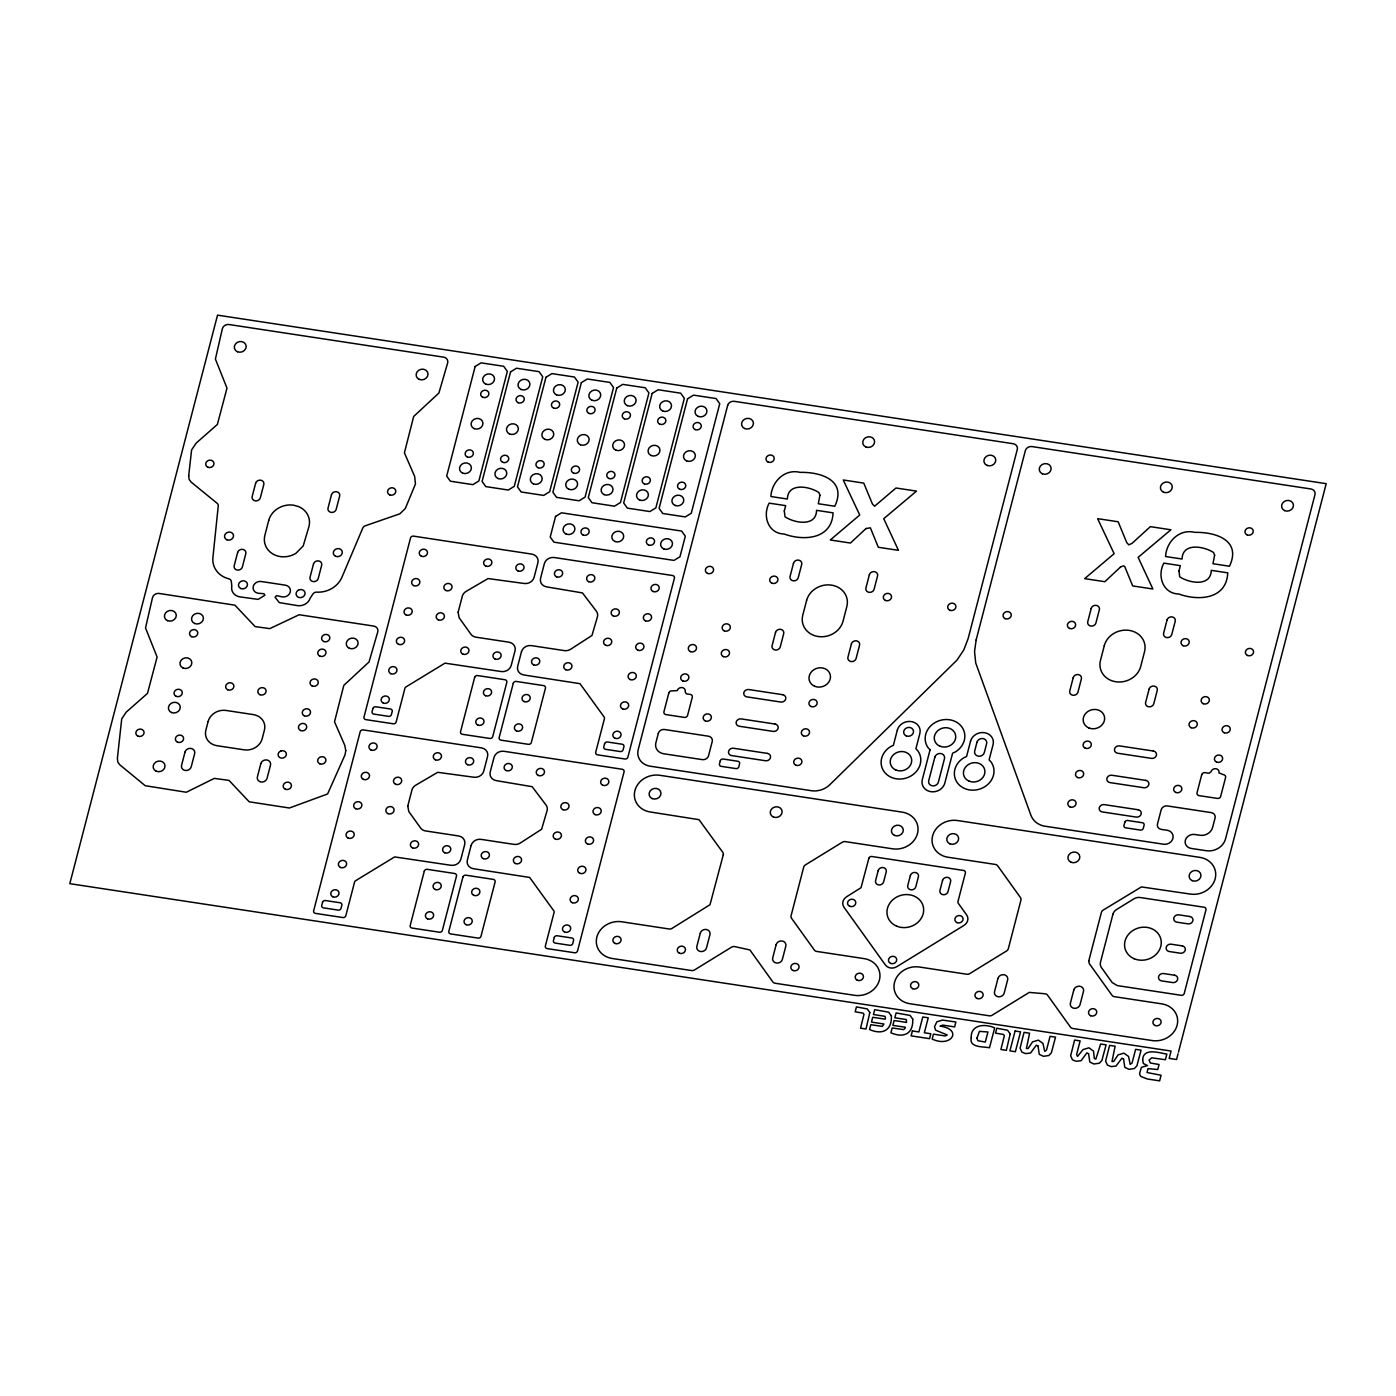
<?xml version="1.0" encoding="UTF-8"?>
<svg xmlns="http://www.w3.org/2000/svg" width="1396" height="1396" viewBox="0 0 1396 1396"><rect width="100%" height="100%" fill="white"/><g stroke="black" fill="none" stroke-linecap="round" stroke-linejoin="round"><path stroke-width="1.5" d="M1178.05 1053.788L1176.566 1059.512L1169.167 1058.395L1171.07 1051.048L69.8 883.668L217.532 315.147L1326.2 483.679L1178.468 1052.183M188.704 475.617L189.106 479.351L191.095 482.056L217.095 503.275A3.926 3.455 -16.3 0 1 218.247 506.033L212.907 557.597A23.994 21.167 -16.3 0 0 228.752 578.782A3.926 3.455 -16.3 0 1 231.335 581.609L231.806 586.233A10.767 9.493 -16.3 0 0 239.815 596.86L258.138 599.39L264.856 595.272L264.053 593.719L258.173 593.248A6.666 5.881 -16.3 0 1 253.252 586.407A6.666 5.881 -16.3 0 1 261.226 581.504L285.36 585.168A6.666 5.881 -16.3 0 1 290.263 592.026A6.666 5.881 -16.3 0 1 282.306 596.912L276.635 595.621L275.082 597.226L279.27 602.601L297.453 605.62A10.767 9.493 -16.3 0 0 310.174 598.151L312.913 593.998A3.926 3.455 -16.3 0 1 316.735 592.148A23.994 21.167 -16.3 0 0 341.95 577.211L362.803 528.002A3.926 3.455 -16.3 0 1 365.246 525.803L399.884 513.798L405.311 508.528L415.467 483.958L414.664 476.42L404.404 452.862L413.67 416.479L438.902 393.026L447.662 362.89A5.601 4.938 -16.3 0 0 443.544 357.132L229.084 324.535A5.601 4.938 -16.3 0 0 222.383 328.653L215.403 359.069L226.99 388.105L217.375 424.454L196.103 443.195L191.601 449.931L188.704 475.617M1038.031 1046.04L1039.27 1054.364L1043.458 1056.318L1048.832 1055.516L1051.345 1052.863L1055.533 1037.158L1050.071 1036.321L1046.546 1049.932L1044.697 1051.415L1042.987 1043.423L1038.415 1040.142L1032.534 1041.87L1028.154 1048.466L1026.426 1048.518L1029.585 1033.215L1024.053 1032.377L1020.092 1048.117L1021.907 1052.13L1025.641 1053.614L1030.51 1053.038L1036.356 1045.185L1038.031 1046.04M1088.583 1053.736L1089.805 1062.042L1094.01 1064.014L1099.385 1063.194L1101.88 1060.541L1106.086 1044.836L1100.624 1044.016L1095.86 1059.075L1094.307 1058.517L1093.539 1051.118L1088.967 1047.82L1083.087 1049.548L1077.538 1056.406L1076.595 1054.504L1080.138 1040.893L1074.606 1040.055L1070.645 1055.795L1072.46 1059.826L1076.176 1061.292L1081.062 1060.716L1086.891 1052.863L1088.583 1053.736M1123.571 1059.058L1124.81 1067.364L1128.998 1069.336L1134.372 1068.516L1136.885 1065.863L1141.073 1050.158L1135.629 1049.338L1132.086 1062.932L1130.237 1064.415L1128.526 1056.44L1123.972 1053.142L1118.074 1054.87L1113.694 1061.466L1111.984 1061.518L1115.125 1046.215L1109.611 1045.377L1105.632 1061.117L1107.447 1065.131L1111.181 1066.614L1116.05 1066.038L1121.895 1058.185L1123.571 1059.058M891.346 1015.817C892.131 1030.231 882.656 1035.291 869.551 1029.533L870.807 1024.716L882.307 1026.374L883.93 1024.001L871.488 1022.099L872.727 1017.283L885.186 1019.167L885.483 1018.05L884.942 1016.323L873.46 1014.508L874.716 1009.674L888.676 1012.187L891.346 1015.817M912.722 1019.08C913.525 1033.494 904.032 1038.537 890.927 1032.796L892.184 1027.962L903.701 1029.62L905.079 1028.189L905.323 1027.247L892.864 1025.362L894.121 1020.528L906.58 1022.413L906.318 1019.586L894.836 1017.754L896.092 1012.92L910.052 1015.433L912.722 1019.08M407.789 805.998L408.801 811.547L420.545 827.933A8.341 7.364 -16.3 0 0 425.675 830.952L458.551 835.942A8.341 7.364 -16.3 0 1 464.694 844.51L460.872 859.186A8.341 7.364 -16.3 0 1 450.925 865.293L394.632 856.917L355.666 880.667A2.495 2.216 -16.3 0 0 354.549 882.115L345.824 915.706A2.495 2.216 -16.3 0 1 342.84 917.538L315.479 913.385A2.495 2.216 -16.3 0 1 313.646 910.803L360.185 731.731A2.495 2.216 -16.3 0 1 363.169 729.899L481.428 747.872A8.341 7.364 -16.3 0 1 487.57 756.44L483.766 771.115A8.341 7.364 -16.3 0 1 473.802 777.223L437.716 772.32L415.642 785.233A8.341 7.364 -16.3 0 0 411.925 790.049L407.789 805.998M458.132 612.233L459.144 617.782L470.888 634.168A8.341 7.364 -16.3 0 0 476.019 637.187L508.894 642.177A8.341 7.364 -16.3 0 1 515.037 650.745L511.215 665.421A8.341 7.364 -16.3 0 1 501.269 671.546L444.975 663.152L406.009 686.902A2.495 2.216 -16.3 0 0 404.91 688.35L396.167 721.941A2.495 2.216 -16.3 0 1 393.183 723.774L365.839 719.621A2.495 2.216 -16.3 0 1 363.99 717.055L410.529 537.966A2.495 2.216 -16.3 0 1 413.513 536.134L531.789 554.107A8.341 7.364 -16.3 0 1 537.914 562.675L534.11 577.351A8.341 7.364 -16.3 0 1 524.163 583.476L488.059 578.555L465.985 591.468A8.341 7.364 -16.3 0 0 462.285 596.301L458.132 612.233M1088.775 960.919L1089.246 963.537L1111.984 995.243A3.926 3.455 -16.3 0 0 1114.409 996.674L1161.751 1003.864A20.853 18.392 -16.3 0 1 1177.107 1025.275A20.853 18.392 -16.3 0 1 1152.224 1040.561L1072.843 1028.503A3.926 3.455 -16.3 0 1 1070.435 1027.072L1047.576 995.191A3.926 3.455 -16.3 0 0 1045.168 993.778L1029.271 992.399L992.19 1015.189A3.926 3.455 -16.3 0 1 989.258 1015.799L909.895 1003.724A20.853 18.392 -16.3 0 1 894.539 982.313A20.853 18.392 -16.3 0 1 919.423 967.027L966.782 974.233A3.926 3.455 -16.3 0 0 969.714 973.623L1006.586 950.955A3.926 3.455 -16.3 0 0 1008.331 948.687L1020.93 900.176A3.926 3.455 -16.3 0 0 1020.459 897.576L997.721 865.852A3.926 3.455 -16.3 0 0 995.313 864.438L947.954 857.231A20.853 18.392 -16.3 0 1 932.615 835.82A20.853 18.392 -16.3 0 1 957.499 820.534L1199.827 857.371A20.853 18.392 -16.3 0 1 1215.166 878.782A20.853 18.392 -16.3 0 1 1190.282 894.068L1141.422 886.914L1103.119 910.14A3.926 3.455 -16.3 0 0 1101.392 912.408L1088.775 960.919M940.241 1026.147C963.205 1029.445 951.112 1048.099 932.179 1039.06L933.453 1034.157L945.127 1035.937L947.238 1034.96L935.634 1030.196L934.5 1026.723L936.873 1021.82L942.44 1020.075L955.894 1022.012L954.62 1026.915L942.719 1025.1L940.241 1026.147M1142.643 1059.669L1143.324 1063.473L1147.46 1065.584L1141.439 1067.312L1139.642 1073.245A5.287 4.677 -16.3 0 0 1140.986 1076.508L1147.25 1078.968L1159.622 1080.853L1161.071 1075.252L1147.006 1072.512L1148.018 1068.638L1157.773 1069.528L1159.064 1064.502L1150.339 1063.019L1149.082 1060.122L1151.717 1057.802L1165.398 1059.721L1166.864 1054.085C1159.744 1053.125 1143.429 1047.209 1142.643 1059.669M345.772 750.629L344.986 754.922L327.606 793.958L289.408 808.005L249.203 801.81L229.014 780.399L214.321 778.392L186.314 792.247L145.219 785.704L119.777 764.781L117.822 762.129L117.386 758.325L121.714 718.888L126.216 712.152L147.487 693.376L157.102 657.027L145.533 627.973L152.513 597.575A5.601 4.938 -16.3 0 1 159.196 593.457L234.929 605.183L255.119 626.595L269.794 628.619L299.163 614.746L373.657 626.054A5.601 4.938 -16.3 0 1 377.775 631.812L369.033 661.948L343.8 685.401L334.517 721.802L344.795 745.359L345.772 750.629M784.308 510.919L785.023 516.799C794.394 523.099 816.206 527.13 816.573 510.343L833.08 512.856C831.894 539.362 803.904 541.212 784.098 534.005C768.149 533.656 762.268 515.787 769.161 503.136L785.669 505.649L784.308 510.919M819.941 495.214L818.283 503.729L834.791 506.242C847.023 480.433 821.337 471.9 800.117 472.372C784.744 468.515 771.656 481.69 770.889 496.522L787.379 499.035C787.763 482.248 809.558 486.279 818.929 492.579L819.941 495.214M1178.992 570.912L1179.707 576.792C1189.078 583.092 1210.89 587.123 1211.257 570.336L1227.765 572.849C1226.578 599.355 1198.588 601.205 1178.782 593.998C1162.833 593.649 1156.952 575.78 1163.845 563.129L1180.353 565.642L1178.992 570.912M1214.625 555.207L1212.967 563.722L1229.475 566.235C1241.707 540.427 1216.021 531.893 1194.802 532.365C1179.428 528.508 1166.341 541.683 1165.573 556.515L1182.063 559.028C1182.447 542.241 1204.242 546.272 1213.613 552.572L1214.625 555.207M976.956 1038.135L977.898 1040.735L985.314 1042.044L987.932 1031.976L979.451 1031.382L976.956 1038.135M869.83 1012.589L865.991 1028.992L860.529 1028.171L863.984 1014.368L863.094 1013.13L855.172 1011.803L856.446 1006.9L867.213 1008.924L869.83 1012.589M1010.198 1033.93L1006.359 1050.333L1000.897 1049.513L1004.352 1035.71L1003.462 1034.471L995.54 1033.145L996.814 1028.224L1007.58 1030.265L1010.198 1033.93M976.136 639.979L974.548 651.531L975.717 662.96L1030.911 815.229A20.033 17.677 -16.3 0 0 1046.686 826.467L1164.421 844.353A7.992 7.05 -16.3 0 0 1173.094 837.46A7.992 7.05 -16.3 0 0 1165.992 830.096L1161.332 829.399A5.235 4.624 -16.3 0 1 1157.476 824.024L1161.175 809.785A5.235 4.624 -16.3 0 1 1167.422 805.946L1211.222 812.612A5.235 4.624 -16.3 0 1 1215.078 817.986L1212.601 827.496A10.592 9.353 -16.3 0 1 1199.967 835.262L1194.767 834.476A7.922 6.997 -16.3 0 0 1185.309 840.287A7.922 6.997 -16.3 0 0 1191.137 848.419L1206.284 850.722A16.141 14.239 -16.3 0 0 1225.531 838.874L1314.962 494.725A5.601 4.938 -16.3 0 0 1310.844 488.966L1031.976 446.58A5.601 4.938 -16.3 0 0 1025.327 450.699L976.136 639.979M971.25 1037.996C968.894 1047.977 984.11 1046.529 989.502 1047.768L994.667 1027.91C985.262 1023.495 970.377 1024.35 971.25 1037.996M184.987 752.112L181.567 765.322A5.008 4.415 -16.3 0 0 185.249 770.452A5.008 4.415 -16.3 0 0 191.217 766.788L194.655 753.578A5.008 4.415 -16.3 0 0 190.955 748.431A5.008 4.415 -16.3 0 0 184.987 752.112M237.634 552.484L234.196 565.694A4.24 3.734 -16.3 0 0 237.32 570.057A4.24 3.734 -16.3 0 0 242.381 566.951L245.801 553.723A4.24 3.734 -16.3 0 0 242.695 549.378A4.24 3.734 -16.3 0 0 237.634 552.484M255.608 483.295L252.187 496.505A4.24 3.734 -16.3 0 0 255.294 500.85A4.24 3.734 -16.3 0 0 260.354 497.744L263.792 484.534A4.24 3.734 -16.3 0 0 260.668 480.189A4.24 3.734 -16.3 0 0 255.608 483.295M208.109 721.54L205.858 730.195A15.094 13.314 -16.3 0 0 216.973 745.691L244.16 749.827A15.094 13.314 -16.3 0 0 262.169 738.746L264.42 730.091A15.094 13.314 -16.3 0 0 253.322 714.595L226.117 710.459A15.094 13.314 -16.3 0 0 208.109 721.54M268.713 520.481L264.908 535.157A20.853 18.392 -16.3 0 0 272.918 554.003A20.853 18.392 -16.3 0 0 295.865 553.357L303.211 545.923L308.935 526.606A20.853 18.392 -16.3 0 0 298.639 506.608L293.596 505.195A20.853 18.392 -16.3 0 0 268.713 520.481M260.843 763.629L257.405 776.839A5.008 4.415 -16.3 0 0 261.087 781.987A5.008 4.415 -16.3 0 0 267.072 778.322L270.492 765.113A5.008 4.415 -16.3 0 0 266.811 759.965A5.008 4.415 -16.3 0 0 260.843 763.629M313.489 564.019L310.052 577.229A4.24 3.734 -16.3 0 0 313.175 581.574A4.24 3.734 -16.3 0 0 318.236 578.468L321.656 565.258A4.24 3.734 -16.3 0 0 318.55 560.913A4.24 3.734 -16.3 0 0 313.489 564.019M331.463 494.83L328.043 508.039A4.24 3.734 -16.3 0 0 331.149 512.384A4.24 3.734 -16.3 0 0 336.209 509.278L339.647 496.069A4.24 3.734 -16.3 0 0 336.523 491.724A4.24 3.734 -16.3 0 0 331.463 494.83M322.546 902.287L321.743 905.411A2.408 2.111 -16.3 0 0 323.506 907.871L338.181 910.105A2.408 2.111 -16.3 0 0 341.043 908.342L341.863 905.219A2.408 2.111 -16.3 0 0 340.083 902.758L325.408 900.525A2.408 2.111 -16.3 0 0 322.546 902.287M372.906 708.522L372.086 711.646A2.408 2.111 -16.3 0 0 373.849 714.106L388.524 716.34A2.408 2.111 -16.3 0 0 391.404 714.578L392.206 711.471A2.408 2.111 -16.3 0 0 390.444 708.994L375.768 706.777A2.408 2.111 -16.3 0 0 372.906 708.522M475.146 366.52L446.685 476.088L450.367 481.219L472.895 484.639L478.863 480.974L507.341 371.406L503.659 366.276L481.131 362.855L475.146 366.52M510.552 371.894L482.091 481.463L485.773 486.593L508.301 490.031L514.269 486.349L542.73 376.798L539.048 371.65L516.52 368.23L510.552 371.894M545.958 377.286L517.48 486.838L521.162 491.985L543.69 495.406L549.658 491.741L578.136 382.172L574.454 377.042L551.926 373.605L545.958 377.286M424.297 871.174L410.197 925.478A2.495 2.216 -16.3 0 0 412.029 928.061L439.391 932.214A2.495 2.216 -16.3 0 0 442.375 930.382L456.492 876.06A2.495 2.216 -16.3 0 0 454.642 873.495L427.281 869.342A2.495 2.216 -16.3 0 0 424.297 871.174M474.657 677.409L460.54 731.731A2.495 2.216 -16.3 0 0 462.373 734.296L489.734 738.449A2.495 2.216 -16.3 0 0 492.718 736.617L506.835 682.312A2.495 2.216 -16.3 0 0 504.986 679.73L477.641 675.577A2.495 2.216 -16.3 0 0 474.657 677.409M581.347 382.661L552.886 492.23L556.568 497.36L579.096 500.78L585.064 497.116L613.542 387.547L609.86 382.417L587.332 378.997L581.347 382.661M555.556 516.468L550.216 537.024L553.898 542.154L673.989 560.407L679.974 556.742L685.314 536.186L681.614 531.056L561.524 512.803L555.556 516.468M462.914 877.037L448.814 931.359A2.495 2.216 -16.3 0 0 450.646 933.924L478.008 938.077A2.495 2.216 -16.3 0 0 480.992 936.245L495.109 881.94A2.495 2.216 -16.3 0 0 493.259 879.358L465.915 875.205A2.495 2.216 -16.3 0 0 462.914 877.037M471.115 845.487L467.311 860.163A8.341 7.364 -16.3 0 0 473.453 868.731L529.642 877.438L553.776 910.785A2.495 2.216 -16.3 0 1 554.09 912.443L545.347 946.034A2.495 2.216 -16.3 0 0 547.197 948.599L574.559 952.753A2.495 2.216 -16.3 0 0 577.543 950.92L624.064 771.848A2.495 2.216 -16.3 0 0 622.232 769.266L503.956 751.292A8.341 7.364 -16.3 0 0 494.01 757.417L490.188 772.093A8.341 7.364 -16.3 0 0 496.33 780.643L532.138 786.681L546.08 805.056A8.341 7.364 -16.3 0 1 547.092 810.605L541.613 829.259L520.202 843.079A8.341 7.364 -16.3 0 1 513.955 844.371L481.079 839.362A8.341 7.364 -16.3 0 0 471.115 845.487M513.274 683.29L499.157 737.594A2.495 2.216 -16.3 0 0 501.007 740.159L528.351 744.312A2.495 2.216 -16.3 0 0 531.335 742.48L545.452 688.176A2.495 2.216 -16.3 0 0 543.62 685.611L516.258 681.44A2.495 2.216 -16.3 0 0 513.274 683.29M521.476 651.723L517.654 666.398A8.341 7.364 -16.3 0 0 523.797 674.966L580.003 683.674L604.136 717.02A2.495 2.216 -16.3 0 1 604.433 718.678L595.708 752.27A2.495 2.216 -16.3 0 0 597.54 754.835L624.902 758.988A2.495 2.216 -16.3 0 0 627.886 757.155L674.425 578.084A2.495 2.216 -16.3 0 0 672.575 575.518L554.317 557.528A8.341 7.364 -16.3 0 0 544.353 563.652L540.549 578.328A8.341 7.364 -16.3 0 0 546.691 586.896L582.481 592.916L596.441 611.291A8.341 7.364 -16.3 0 1 597.436 616.84L591.956 635.494L570.545 649.315A8.341 7.364 -16.3 0 1 564.298 650.606L531.422 645.615A8.341 7.364 -16.3 0 0 521.476 651.723M616.753 388.036L588.292 497.604L591.974 502.735L614.502 506.172L620.47 502.49L648.931 392.939L645.249 387.791L622.721 384.371L616.753 388.036M652.159 393.428L623.68 502.979L627.362 508.127L649.89 511.547L655.858 507.882L684.337 398.314L680.655 393.183L658.127 389.746L652.159 393.428M687.547 398.802L659.087 508.371L662.768 513.501L685.296 516.921L691.264 513.257L719.743 403.688L716.061 398.558L693.533 395.138L687.547 398.802M554.264 937.519L553.444 940.625A2.408 2.111 -16.3 0 0 555.224 943.085L569.9 945.319A2.408 2.111 -16.3 0 0 572.761 943.556L573.564 940.45A2.408 2.111 -16.3 0 0 571.802 937.972L557.126 935.756A2.408 2.111 -16.3 0 0 554.264 937.519M604.608 743.754L603.805 746.86A2.408 2.111 -16.3 0 0 605.567 749.32L620.243 751.554A2.408 2.111 -16.3 0 0 623.105 749.792L623.925 746.686A2.408 2.111 -16.3 0 0 622.145 744.225L607.469 741.991A2.408 2.111 -16.3 0 0 604.608 743.754M727.648 405.451L638.216 749.6A16.141 14.239 -16.3 0 0 650.082 766.177L809.663 790.433A20.033 17.677 -16.3 0 0 829.87 784.674L956.993 660.116L963.798 649.908L968.091 638.757L1017.283 449.477A5.601 4.938 -16.3 0 0 1013.199 443.719L734.331 401.333A5.601 4.938 -16.3 0 0 727.648 405.451M658.319 733.354L655.858 742.864A10.592 9.353 -16.3 0 0 663.641 753.753L702.275 759.616A5.235 4.624 -16.3 0 0 708.54 755.777L712.222 741.555A5.235 4.624 -16.3 0 0 708.383 736.181L664.583 729.515A5.235 4.624 -16.3 0 0 658.319 733.354M668.841 692.922L663.938 711.751A2.775 2.443 -16.3 0 0 665.979 714.595L684.284 717.387A2.775 2.443 -16.3 0 0 687.6 715.345L692.294 697.25A2.775 2.443 -16.3 0 0 690.252 694.405L686.291 693.812L685.192 691.788A4.101 3.612 -16.3 0 0 682.173 687.582A4.101 3.612 -16.3 0 0 677.287 690.584L672.139 690.898A2.775 2.443 -16.3 0 0 668.841 692.922M720.301 760.785L719.481 763.891A2.408 2.111 -16.3 0 0 721.261 766.369L735.936 768.585A2.408 2.111 -16.3 0 0 738.798 766.84L739.601 763.717A2.408 2.111 -16.3 0 0 737.838 761.256L723.163 759.023A2.408 2.111 -16.3 0 0 720.301 760.785M775.53 632.44L772.093 645.65A4.24 3.734 -16.3 0 0 775.216 649.995A4.24 3.734 -16.3 0 0 780.259 646.889L783.697 633.679A4.24 3.734 -16.3 0 0 780.591 629.334A4.24 3.734 -16.3 0 0 775.53 632.44M793.504 563.234L790.066 576.443A4.24 3.734 -16.3 0 0 793.19 580.806A4.24 3.734 -16.3 0 0 798.25 577.682L801.688 564.473A4.24 3.734 -16.3 0 0 798.564 560.128A4.24 3.734 -16.3 0 0 793.504 563.234M700.286 933.156L696.866 946.366A5.008 4.415 -16.3 0 0 700.548 951.514A5.008 4.415 -16.3 0 0 706.516 947.832L709.953 934.622A5.008 4.415 -16.3 0 0 706.271 929.492A5.008 4.415 -16.3 0 0 700.286 933.156M723.25 854.928L710.006 904.713L672.034 928.375A3.926 3.455 -16.3 0 1 669.085 928.986L621.744 921.779A20.853 18.392 -16.3 0 0 596.86 937.065A20.853 18.392 -16.3 0 0 612.198 958.476L691.578 970.552A3.926 3.455 -16.3 0 0 694.51 969.941L731.574 947.151A3.926 3.455 -16.3 0 1 734.523 946.558L749.896 949.943L772.756 981.824A3.926 3.455 -16.3 0 0 775.164 983.255L854.527 995.313A20.853 18.392 -16.3 0 0 879.41 980.027A20.853 18.392 -16.3 0 0 864.072 958.616L816.712 951.426A3.926 3.455 -16.3 0 1 814.304 949.995L791.567 918.289A3.926 3.455 -16.3 0 1 791.096 915.671L803.695 867.16A3.926 3.455 -16.3 0 1 805.44 864.892L842.312 842.224A3.926 3.455 -16.3 0 1 845.243 841.614L892.602 848.82A20.853 18.392 -16.3 0 0 917.486 833.534A20.853 18.392 -16.3 0 0 902.13 812.123L659.802 775.286A20.853 18.392 -16.3 0 0 634.918 790.572A20.853 18.392 -16.3 0 0 650.274 811.983L698.995 819.661L722.779 852.328A3.926 3.455 -16.3 0 1 723.25 854.928M806.609 600.437L802.787 615.113A20.853 18.392 -16.3 0 0 818.143 636.506A20.853 18.392 -16.3 0 0 843.027 621.22L846.831 606.545A20.853 18.392 -16.3 0 0 831.493 585.133A20.853 18.392 -16.3 0 0 806.609 600.437M851.385 643.957L847.948 657.167A4.24 3.734 -16.3 0 0 851.071 661.53A4.24 3.734 -16.3 0 0 856.114 658.423L859.552 645.214A4.24 3.734 -16.3 0 0 856.429 640.851A4.24 3.734 -16.3 0 0 851.385 643.957M869.359 574.768L865.921 587.978A4.24 3.734 -16.3 0 0 869.045 592.323A4.24 3.734 -16.3 0 0 874.105 589.217L877.543 576.007A4.24 3.734 -16.3 0 0 874.42 571.662A4.24 3.734 -16.3 0 0 869.359 574.768M776.141 944.691L772.721 957.9A5.008 4.415 -16.3 0 0 776.403 963.031A5.008 4.415 -16.3 0 0 782.371 959.366L785.808 946.156A5.008 4.415 -16.3 0 0 782.109 941.009A5.008 4.415 -16.3 0 0 776.141 944.691M897.331 730.125L893.37 745.359L890.543 746.668A20.015 17.659 -16.3 0 0 884.069 771.587A20.015 17.659 -16.3 0 0 911.379 775.722A20.015 17.659 -16.3 0 0 917.853 750.821L915.898 748.78L919.842 733.563A11.674 10.296 -16.3 0 0 911.256 721.575A11.674 10.296 -16.3 0 0 897.331 730.125M868.836 858.348L861.018 887.716L846.622 896.755A8.341 7.364 -16.3 0 0 843.917 907.138L885.396 964.985A8.341 7.364 -16.3 0 0 896.773 966.713L964.008 925.391A8.341 7.364 -16.3 0 0 966.695 915.008L958.267 903.247A2.495 2.216 -16.3 0 1 957.953 901.572L965.386 873.024A2.495 2.216 -16.3 0 0 963.537 870.441L871.819 856.498A2.495 2.216 -16.3 0 0 868.836 858.348M878.189 870.633L875.589 880.632A4.171 3.682 -16.3 0 0 878.66 884.907A4.171 3.682 -16.3 0 0 883.633 881.853L886.233 871.872A4.171 3.682 -16.3 0 0 883.162 867.579A4.171 3.682 -16.3 0 0 878.189 870.633M930.068 749.792L922.285 779.701A11.674 10.296 -16.3 0 0 930.888 791.689A11.674 10.296 -16.3 0 0 944.813 783.121L952.596 753.212L955.422 751.903A20.015 17.659 -16.3 0 0 961.896 727.002A20.015 17.659 -16.3 0 0 934.587 722.849A20.015 17.659 -16.3 0 0 928.113 747.75L930.068 749.792M934.831 757.19L928.724 780.678A5.008 4.415 -16.3 0 0 932.406 785.826A5.008 4.415 -16.3 0 0 938.374 782.144L944.481 758.656A5.008 4.415 -16.3 0 0 940.799 753.526A5.008 4.415 -16.3 0 0 934.831 757.19M910.367 875.536L907.766 885.518A4.171 3.682 -16.3 0 0 910.838 889.793A4.171 3.682 -16.3 0 0 915.811 886.739L918.411 876.758A4.171 3.682 -16.3 0 0 915.34 872.483A4.171 3.682 -16.3 0 0 910.367 875.536M970.534 741.259L966.573 756.492L963.764 757.801A20.015 17.659 -16.3 0 0 957.29 782.702A20.015 17.659 -16.3 0 0 984.581 786.855A20.015 17.659 -16.3 0 0 991.055 761.954L989.101 759.913L993.062 744.679A11.674 10.296 -16.3 0 0 984.477 732.691A11.674 10.296 -16.3 0 0 970.534 741.259M976.973 742.236L974.687 751.048A5.008 4.415 -16.3 0 0 978.369 756.178A5.008 4.415 -16.3 0 0 984.337 752.514L986.623 743.702A5.008 4.415 -16.3 0 0 982.941 738.571A5.008 4.415 -16.3 0 0 976.973 742.236M942.544 880.422L939.962 890.404A4.171 3.682 -16.3 0 0 943.015 894.679A4.171 3.682 -16.3 0 0 948.006 891.625L950.589 881.644A4.171 3.682 -16.3 0 0 947.518 877.369A4.171 3.682 -16.3 0 0 942.544 880.422M912.391 1030.946L911.117 1035.849L929.544 1038.659L930.818 1033.755L924.344 1032.761L928.235 1017.806L922.773 1016.986L918.882 1031.941L912.391 1030.946M1073.21 677.688L1069.772 690.898A4.24 3.734 -16.3 0 0 1072.896 695.243A4.24 3.734 -16.3 0 0 1077.956 692.137L1081.377 678.927A4.24 3.734 -16.3 0 0 1078.27 674.582A4.24 3.734 -16.3 0 0 1073.21 677.688M1091.183 608.481L1087.763 621.691A4.24 3.734 -16.3 0 0 1090.869 626.054A4.24 3.734 -16.3 0 0 1095.93 622.93L1099.367 609.72A4.24 3.734 -16.3 0 0 1096.244 605.375A4.24 3.734 -16.3 0 0 1091.183 608.481M997.983 978.404L994.545 991.614A5.008 4.415 -16.3 0 0 998.227 996.761A5.008 4.415 -16.3 0 0 1004.195 993.08L1007.633 979.87A5.008 4.415 -16.3 0 0 1003.951 974.74A5.008 4.415 -16.3 0 0 997.983 978.404M1104.288 645.685L1100.484 660.36A20.853 18.392 -16.3 0 0 1115.823 681.754A20.853 18.392 -16.3 0 0 1140.707 666.468L1144.511 651.792A20.853 18.392 -16.3 0 0 1129.172 630.381A20.853 18.392 -16.3 0 0 1104.288 645.685M1015.084 1031.016L1009.919 1050.874L1015.381 1051.712L1020.546 1031.836L1015.084 1031.016M1149.065 689.205L1145.627 702.415A4.24 3.734 -16.3 0 0 1148.751 706.777A4.24 3.734 -16.3 0 0 1153.811 703.671L1157.232 690.462A4.24 3.734 -16.3 0 0 1154.126 686.099A4.24 3.734 -16.3 0 0 1149.065 689.205M1167.039 620.016L1163.618 633.226A4.24 3.734 -16.3 0 0 1166.724 637.571A4.24 3.734 -16.3 0 0 1171.785 634.465L1175.223 621.255A4.24 3.734 -16.3 0 0 1172.099 616.91A4.24 3.734 -16.3 0 0 1167.039 620.016M1073.821 989.938L1070.4 1003.148A5.008 4.415 -16.3 0 0 1074.082 1008.278A5.008 4.415 -16.3 0 0 1080.05 1004.614L1083.488 991.404A5.008 4.415 -16.3 0 0 1079.806 986.257A5.008 4.415 -16.3 0 0 1073.821 989.938M1124.792 822.261L1123.989 825.385A2.408 2.111 -16.3 0 0 1125.752 827.845L1140.427 830.079A2.408 2.111 -16.3 0 0 1143.289 828.317L1144.092 825.211A2.408 2.111 -16.3 0 0 1142.329 822.733L1127.654 820.499A2.408 2.111 -16.3 0 0 1124.792 822.261M1112.909 914.31L1100.502 962.106A8.341 7.364 -16.3 0 0 1101.496 967.655L1112.211 982.592L1117.341 985.593L1181.225 995.313A2.495 2.216 -16.3 0 0 1184.227 993.481L1205.97 909.808A2.495 2.216 -16.3 0 0 1204.12 907.243L1140.218 897.523A8.341 7.364 -16.3 0 0 1133.971 898.815L1116.626 909.477A8.341 7.364 -16.3 0 0 1112.909 914.31M1201.729 774.693L1197.035 792.788A2.775 2.443 -16.3 0 0 1199.077 795.633L1217.382 798.407A2.775 2.443 -16.3 0 0 1220.68 796.383L1225.583 777.555A2.775 2.443 -16.3 0 0 1223.542 774.71L1218.935 772.913A4.101 3.612 -16.3 0 0 1215.916 768.725A4.101 3.612 -16.3 0 0 1211.03 771.726L1209.023 773.262L1205.045 772.651A2.775 2.443 -16.3 0 0 1201.729 774.693M1120.36 567.177L1104.847 581.696L1084.675 578.642L1114.13 553.689L1097.622 518.649L1118.161 521.772L1126.747 542.608L1128.806 544.859L1131.947 543.41L1150.356 526.658L1170.895 529.782L1138.141 557.353L1152.869 589.007L1132.697 585.936L1124.705 566.479L1123.361 565.816L1120.36 567.177M866.026 528.526L850.443 543.044L830.288 539.973L859.727 515.019L843.236 479.98L863.758 483.103L872.413 503.956L874.594 506.225L895.97 488.007L916.509 491.113L883.738 518.684L898.466 550.338L878.311 547.267L870.371 527.828L866.026 528.526M298.203 590.299L297.296 591.014A4.554 4.013 -16.3 0 0 299.145 597.523A4.554 4.013 -16.3 0 0 305.043 592.846A4.554 4.013 -16.3 0 0 298.203 590.299M281.05 750.926L280.072 751.38A4.171 3.682 -16.3 0 0 279.392 757.278L280.282 757.801A4.171 3.682 -16.3 0 0 286.355 754.538A4.171 3.682 -16.3 0 0 281.05 750.926M782.633 694.685L748.849 689.554A4.171 3.682 -16.3 0 0 743.859 692.608A4.171 3.682 -16.3 0 0 746.93 696.883L780.73 702.031A4.171 3.682 -16.3 0 0 785.704 698.96A4.171 3.682 -16.3 0 0 782.633 694.685M1153.34 751.031L1119.54 745.9A4.171 3.682 -16.3 0 0 1114.566 748.954A4.171 3.682 -16.3 0 0 1117.638 753.229L1151.438 758.377A4.171 3.682 -16.3 0 0 1156.412 755.306A4.171 3.682 -16.3 0 0 1153.34 751.031M775.007 724.035L741.206 718.905A4.171 3.682 -16.3 0 0 736.233 721.959A4.171 3.682 -16.3 0 0 739.304 726.252L773.105 731.382A4.171 3.682 -16.3 0 0 778.078 728.328A4.171 3.682 -16.3 0 0 775.007 724.035M1145.715 780.381L1111.914 775.251A4.171 3.682 -16.3 0 0 1106.941 778.305A4.171 3.682 -16.3 0 0 1110.012 782.598L1143.795 787.728A4.171 3.682 -16.3 0 0 1148.786 784.674A4.171 3.682 -16.3 0 0 1145.715 780.381M767.381 753.404L733.581 748.256A4.171 3.682 -16.3 0 0 728.607 751.327A4.171 3.682 -16.3 0 0 731.679 755.602L765.462 760.733A4.171 3.682 -16.3 0 0 770.452 757.679A4.171 3.682 -16.3 0 0 767.381 753.404M1138.089 809.75L1104.288 804.62A4.171 3.682 -16.3 0 0 1099.315 807.673A4.171 3.682 -16.3 0 0 1102.386 811.949L1136.17 817.079A4.171 3.682 -16.3 0 0 1141.143 814.025A4.171 3.682 -16.3 0 0 1138.089 809.75M1189.793 916.509L1178.852 914.834A4.171 3.682 -16.3 0 0 1173.862 917.905A4.171 3.682 -16.3 0 0 1176.933 922.18L1187.874 923.838A4.171 3.682 -16.3 0 0 1192.847 920.784A4.171 3.682 -16.3 0 0 1189.793 916.509M1182.15 945.86L1171.209 944.202A4.171 3.682 -16.3 0 0 1166.236 947.256A4.171 3.682 -16.3 0 0 1169.307 951.531L1180.248 953.206A4.171 3.682 -16.3 0 0 1185.221 950.135A4.171 3.682 -16.3 0 0 1182.15 945.86M1174.525 975.211L1163.583 973.553A4.171 3.682 -16.3 0 0 1158.61 976.607A4.171 3.682 -16.3 0 0 1161.681 980.899L1172.623 982.557A4.171 3.682 -16.3 0 0 1177.596 979.503A4.171 3.682 -16.3 0 0 1174.525 975.211M977.078 998.472A4.171 3.682 -16.3 0 0 983.168 994.737A4.171 3.682 -16.3 0 0 976.868 992.067A4.171 3.682 -16.3 0 0 977.078 998.472M890.631 963.397A4.171 3.682 -16.3 0 0 896.721 959.645A4.171 3.682 -16.3 0 0 890.421 956.975A4.171 3.682 -16.3 0 0 890.631 963.397M630.242 679.573A4.171 3.682 -16.3 0 0 636.332 675.821A4.171 3.682 -16.3 0 0 630.032 673.151A4.171 3.682 -16.3 0 0 630.242 679.573M605.69 645.318A4.171 3.682 -16.3 0 0 611.78 641.567A4.171 3.682 -16.3 0 0 605.48 638.914A4.171 3.682 -16.3 0 0 605.69 645.318M565.869 669.783A4.171 3.682 -16.3 0 0 571.976 666.049A4.171 3.682 -16.3 0 0 565.659 663.379A4.171 3.682 -16.3 0 0 565.869 669.783M613.315 615.968A4.171 3.682 -16.3 0 0 619.405 612.216A4.171 3.682 -16.3 0 0 613.106 609.546A4.171 3.682 -16.3 0 0 613.315 615.968M533.691 664.897A4.171 3.682 -16.3 0 0 539.781 661.146A4.171 3.682 -16.3 0 0 533.481 658.476A4.171 3.682 -16.3 0 0 533.691 664.897M556.585 576.827A4.171 3.682 -16.3 0 0 562.675 573.075A4.171 3.682 -16.3 0 0 556.376 570.406A4.171 3.682 -16.3 0 0 556.585 576.827M588.763 581.713A4.171 3.682 -16.3 0 0 594.853 577.961A4.171 3.682 -16.3 0 0 588.554 575.292A4.171 3.682 -16.3 0 0 588.763 581.713M614.99 738.292A4.171 3.682 -16.3 0 0 621.08 734.54A4.171 3.682 -16.3 0 0 614.781 731.87A4.171 3.682 -16.3 0 0 614.99 738.292M653.119 591.503A4.171 3.682 -16.3 0 0 659.226 587.751A4.171 3.682 -16.3 0 0 652.927 585.081A4.171 3.682 -16.3 0 0 653.119 591.503M679.398 953.224A4.171 3.682 -16.3 0 0 685.488 949.489A4.171 3.682 -16.3 0 0 679.189 946.82A4.171 3.682 -16.3 0 0 679.398 953.224M695.191 429.584A4.171 3.682 -16.3 0 0 701.298 425.85A4.171 3.682 -16.3 0 0 694.999 423.18A4.171 3.682 -16.3 0 0 695.191 429.584M698.157 416.409A6.003 5.305 -16.3 0 0 706.934 411A6.003 5.305 -16.3 0 0 697.843 407.161A6.003 5.305 -16.3 0 0 698.157 416.409M679.695 489.246A4.171 3.682 -16.3 0 0 685.785 485.494A4.171 3.682 -16.3 0 0 679.486 482.824A4.171 3.682 -16.3 0 0 679.695 489.246M686.588 460.907A6.003 5.305 -16.3 0 0 695.365 455.515A6.003 5.305 -16.3 0 0 686.291 451.676A6.003 5.305 -16.3 0 0 686.588 460.907M675.018 505.422A6.003 5.305 -16.3 0 0 683.796 500.012A6.003 5.305 -16.3 0 0 674.722 496.173A6.003 5.305 -16.3 0 0 675.018 505.422M659.802 424.209A4.171 3.682 -16.3 0 0 665.892 420.458A4.171 3.682 -16.3 0 0 659.593 417.788A4.171 3.682 -16.3 0 0 659.802 424.209M662.751 411.017A6.003 5.305 -16.3 0 0 671.528 405.625A6.003 5.305 -16.3 0 0 662.454 401.786A6.003 5.305 -16.3 0 0 662.751 411.017M644.289 483.871A4.171 3.682 -16.3 0 0 650.396 480.119A4.171 3.682 -16.3 0 0 644.097 477.449A4.171 3.682 -16.3 0 0 644.289 483.871M651.182 455.532A6.003 5.305 -16.3 0 0 659.959 450.14A6.003 5.305 -16.3 0 0 650.885 446.284A6.003 5.305 -16.3 0 0 651.182 455.532M639.612 500.03A6.003 5.305 -16.3 0 0 648.39 494.638A6.003 5.305 -16.3 0 0 639.316 490.799A6.003 5.305 -16.3 0 0 639.612 500.03M624.396 418.835A4.171 3.682 -16.3 0 0 630.486 415.083A4.171 3.682 -16.3 0 0 624.187 412.413A4.171 3.682 -16.3 0 0 624.396 418.835M627.345 405.643A6.003 5.305 -16.3 0 0 636.122 400.251A6.003 5.305 -16.3 0 0 627.048 396.412A6.003 5.305 -16.3 0 0 627.345 405.643M608.9 478.479A4.171 3.682 -16.3 0 0 614.99 474.745A4.171 3.682 -16.3 0 0 608.691 472.075A4.171 3.682 -16.3 0 0 608.9 478.479M615.776 450.14A6.003 5.305 -16.3 0 0 624.553 444.748A6.003 5.305 -16.3 0 0 615.479 440.909A6.003 5.305 -16.3 0 0 615.776 450.14M604.224 494.655A6.003 5.305 -16.3 0 0 613.001 489.263A6.003 5.305 -16.3 0 0 603.927 485.424A6.003 5.305 -16.3 0 0 604.224 494.655M588.99 413.443A4.171 3.682 -16.3 0 0 595.097 409.709A4.171 3.682 -16.3 0 0 588.798 407.039A4.171 3.682 -16.3 0 0 588.99 413.443M591.956 400.251A6.003 5.305 -16.3 0 0 600.734 394.859A6.003 5.305 -16.3 0 0 591.642 391.02A6.003 5.305 -16.3 0 0 591.956 400.251M573.494 473.104A4.171 3.682 -16.3 0 0 579.584 469.353A4.171 3.682 -16.3 0 0 573.285 466.683A4.171 3.682 -16.3 0 0 573.494 473.104M580.387 444.766A6.003 5.305 -16.3 0 0 589.164 439.374A6.003 5.305 -16.3 0 0 580.09 435.535A6.003 5.305 -16.3 0 0 580.387 444.766M568.818 489.263A6.003 5.305 -16.3 0 0 577.595 483.871A6.003 5.305 -16.3 0 0 568.521 480.032A6.003 5.305 -16.3 0 0 568.818 489.263M553.601 408.068A4.171 3.682 -16.3 0 0 559.691 404.317A4.171 3.682 -16.3 0 0 553.392 401.647A4.171 3.682 -16.3 0 0 553.601 408.068M556.55 394.876A6.003 5.305 -16.3 0 0 565.328 389.484A6.003 5.305 -16.3 0 0 556.254 385.645A6.003 5.305 -16.3 0 0 556.55 394.876M538.088 467.73A4.171 3.682 -16.3 0 0 544.196 463.978A4.171 3.682 -16.3 0 0 537.896 461.308A4.171 3.682 -16.3 0 0 538.088 467.73M544.981 439.391A6.003 5.305 -16.3 0 0 553.758 433.999A6.003 5.305 -16.3 0 0 544.684 430.143A6.003 5.305 -16.3 0 0 544.981 439.391M533.412 483.889A6.003 5.305 -16.3 0 0 542.189 478.496A6.003 5.305 -16.3 0 0 533.115 474.657A6.003 5.305 -16.3 0 0 533.412 483.889M518.195 402.694A4.171 3.682 -16.3 0 0 524.285 398.942A4.171 3.682 -16.3 0 0 517.986 396.272A4.171 3.682 -16.3 0 0 518.195 402.694M521.144 389.501A6.003 5.305 -16.3 0 0 529.922 384.109A6.003 5.305 -16.3 0 0 520.848 380.253A6.003 5.305 -16.3 0 0 521.144 389.501M502.7 462.338A4.171 3.682 -16.3 0 0 508.79 458.603A4.171 3.682 -16.3 0 0 502.49 455.934A4.171 3.682 -16.3 0 0 502.7 462.338M509.575 433.999A6.003 5.305 -16.3 0 0 518.352 428.607A6.003 5.305 -16.3 0 0 509.278 424.768A6.003 5.305 -16.3 0 0 509.575 433.999M498.023 478.514A6.003 5.305 -16.3 0 0 506.8 473.122A6.003 5.305 -16.3 0 0 497.726 469.265A6.003 5.305 -16.3 0 0 498.023 478.514M207.864 467.241A4.171 3.682 -16.3 0 0 213.972 463.489A4.171 3.682 -16.3 0 0 207.655 460.82A4.171 3.682 -16.3 0 0 207.864 467.241M335.668 556.323A4.554 4.013 -16.3 0 0 342.317 552.24A4.554 4.013 -16.3 0 0 335.441 549.326A4.554 4.013 -16.3 0 0 335.668 556.323M389.693 494.882A4.171 3.682 -16.3 0 0 395.801 491.13A4.171 3.682 -16.3 0 0 389.484 488.46A4.171 3.682 -16.3 0 0 389.693 494.882M237.407 351.74A6.003 5.305 -16.3 0 0 246.185 346.348A6.003 5.305 -16.3 0 0 237.111 342.509A6.003 5.305 -16.3 0 0 237.407 351.74M240.827 588.519A4.554 4.013 -16.3 0 0 247.458 584.435A4.554 4.013 -16.3 0 0 240.601 581.539A4.554 4.013 -16.3 0 0 240.827 588.519M226.885 539.781A4.554 4.013 -16.3 0 0 233.533 535.698A4.554 4.013 -16.3 0 0 226.658 532.783A4.554 4.013 -16.3 0 0 226.885 539.781M419.236 379.38A6.003 5.305 -16.3 0 0 428.014 373.988A6.003 5.305 -16.3 0 0 418.94 370.149A6.003 5.305 -16.3 0 0 419.236 379.38M349.349 648.302A6.003 5.305 -16.3 0 0 358.126 642.91A6.003 5.305 -16.3 0 0 349.052 639.071A6.003 5.305 -16.3 0 0 349.349 648.302M259.988 694.719A4.171 3.682 -16.3 0 0 266.095 690.968A4.171 3.682 -16.3 0 0 259.778 688.298A4.171 3.682 -16.3 0 0 259.988 694.719M319.928 656.19A4.171 3.682 -16.3 0 0 326.018 652.438A4.171 3.682 -16.3 0 0 319.719 649.768A4.171 3.682 -16.3 0 0 319.928 656.19M323.75 641.514A4.171 3.682 -16.3 0 0 329.84 637.763A4.171 3.682 -16.3 0 0 323.54 635.093A4.171 3.682 -16.3 0 0 323.75 641.514M177.536 742.183A4.171 3.682 -16.3 0 0 183.626 738.432A4.171 3.682 -16.3 0 0 177.327 735.762A4.171 3.682 -16.3 0 0 177.536 742.183M156.247 771.238A6.003 5.305 -16.3 0 0 165.025 765.846A6.003 5.305 -16.3 0 0 155.951 762.007A6.003 5.305 -16.3 0 0 156.247 771.238M304.433 715.851A4.171 3.682 -16.3 0 0 310.523 712.1A4.171 3.682 -16.3 0 0 304.223 709.43A4.171 3.682 -16.3 0 0 304.433 715.851M312.181 686.012A4.171 3.682 -16.3 0 0 318.271 682.278A4.171 3.682 -16.3 0 0 311.971 679.608A4.171 3.682 -16.3 0 0 312.181 686.012M137.995 736.163A4.171 3.682 -16.3 0 0 144.085 732.429A4.171 3.682 -16.3 0 0 137.785 729.759A4.171 3.682 -16.3 0 0 137.995 736.163M285.36 789.246A4.171 3.682 -16.3 0 0 291.45 785.494A4.171 3.682 -16.3 0 0 285.15 782.824A4.171 3.682 -16.3 0 0 285.36 789.246M319.824 763.804A4.171 3.682 -16.3 0 0 325.914 760.052A4.171 3.682 -16.3 0 0 319.614 757.382A4.171 3.682 -16.3 0 0 319.824 763.804M300.611 730.527A4.171 3.682 -16.3 0 0 306.719 726.775A4.171 3.682 -16.3 0 0 300.402 724.105A4.171 3.682 -16.3 0 0 300.611 730.527M183.068 668.021A6.003 5.305 -16.3 0 0 191.845 662.629A6.003 5.305 -16.3 0 0 182.771 658.772A6.003 5.305 -16.3 0 0 183.068 668.021M194.637 623.506A6.003 5.305 -16.3 0 0 203.415 618.114A6.003 5.305 -16.3 0 0 194.341 614.275A6.003 5.305 -16.3 0 0 194.637 623.506M167.52 620.662A6.003 5.305 -16.3 0 0 176.297 615.27A6.003 5.305 -16.3 0 0 167.223 611.431A6.003 5.305 -16.3 0 0 167.52 620.662M227.81 689.816A4.171 3.682 -16.3 0 0 233.9 686.082A4.171 3.682 -16.3 0 0 227.6 683.412A4.171 3.682 -16.3 0 0 227.81 689.816M191.688 636.698A4.171 3.682 -16.3 0 0 197.778 632.946A4.171 3.682 -16.3 0 0 191.479 630.277A4.171 3.682 -16.3 0 0 191.688 636.698M176.193 696.36A4.171 3.682 -16.3 0 0 182.283 692.608A4.171 3.682 -16.3 0 0 175.983 689.938A4.171 3.682 -16.3 0 0 176.193 696.36M171.516 712.518A6.003 5.305 -16.3 0 0 180.276 707.126A6.003 5.305 -16.3 0 0 171.202 703.287A6.003 5.305 -16.3 0 0 171.516 712.518M1192.201 880.667A6.003 5.305 -16.3 0 0 1200.979 875.275A6.003 5.305 -16.3 0 0 1191.905 871.436A6.003 5.305 -16.3 0 0 1192.201 880.667M1071.046 862.257A6.003 5.305 -16.3 0 0 1079.823 856.865A6.003 5.305 -16.3 0 0 1070.749 853.008A6.003 5.305 -16.3 0 0 1071.046 862.257M949.873 843.83A6.003 5.305 -16.3 0 0 958.651 838.438A6.003 5.305 -16.3 0 0 949.577 834.599A6.003 5.305 -16.3 0 0 949.873 843.83M912.705 988.7A4.171 3.682 -16.3 0 0 918.812 984.948A4.171 3.682 -16.3 0 0 912.513 982.278A4.171 3.682 -16.3 0 0 912.705 988.7M1090.677 1015.747A4.171 3.682 -16.3 0 0 1096.767 1011.995A4.171 3.682 -16.3 0 0 1090.468 1009.325A4.171 3.682 -16.3 0 0 1090.677 1015.747M1155.05 1025.519A4.171 3.682 -16.3 0 0 1161.14 1021.785A4.171 3.682 -16.3 0 0 1154.841 1019.115A4.171 3.682 -16.3 0 0 1155.05 1025.519M773.367 817.009A6.003 5.305 -16.3 0 0 782.144 811.617A6.003 5.305 -16.3 0 0 773.052 807.76A6.003 5.305 -16.3 0 0 773.367 817.009M652.194 798.582A6.003 5.305 -16.3 0 0 660.971 793.19A6.003 5.305 -16.3 0 0 651.897 789.351A6.003 5.305 -16.3 0 0 652.194 798.582M894.522 835.419A6.003 5.305 -16.3 0 0 903.299 830.027A6.003 5.305 -16.3 0 0 894.225 826.188A6.003 5.305 -16.3 0 0 894.522 835.419M792.998 970.499A4.171 3.682 -16.3 0 0 799.088 966.747A4.171 3.682 -16.3 0 0 792.788 964.078A4.171 3.682 -16.3 0 0 792.998 970.499M615.025 943.452A4.171 3.682 -16.3 0 0 621.115 939.7A4.171 3.682 -16.3 0 0 614.816 937.03A4.171 3.682 -16.3 0 0 615.025 943.452M857.353 980.271A4.171 3.682 -16.3 0 0 863.461 976.537A4.171 3.682 -16.3 0 0 857.144 973.867A4.171 3.682 -16.3 0 0 857.353 980.271M849.71 906.318A4.171 3.682 -16.3 0 0 855.8 902.566A4.171 3.682 -16.3 0 0 849.501 899.897A4.171 3.682 -16.3 0 0 849.71 906.318M956.975 922.616A4.171 3.682 -16.3 0 0 963.083 918.882A4.171 3.682 -16.3 0 0 956.784 916.212A4.171 3.682 -16.3 0 0 956.975 922.616M896.598 926.124A18.514 16.333 -16.3 0 0 923.663 909.494A18.514 16.333 -16.3 0 0 895.674 897.645A18.514 16.333 -16.3 0 0 896.598 926.124M1134.198 958.738A18.514 16.333 -16.3 0 0 1161.263 942.108A18.514 16.333 -16.3 0 0 1133.273 930.26A18.514 16.333 -16.3 0 0 1134.198 958.738M987.007 465.392A6.003 5.305 -16.3 0 0 995.784 459.999A6.003 5.305 -16.3 0 0 986.693 456.16A6.003 5.305 -16.3 0 0 987.007 465.392M795.842 765.217A4.171 3.682 -16.3 0 0 801.932 761.483A4.171 3.682 -16.3 0 0 795.633 758.813A4.171 3.682 -16.3 0 0 795.842 765.217M803.468 735.866A4.171 3.682 -16.3 0 0 809.558 732.115A4.171 3.682 -16.3 0 0 803.258 729.462A4.171 3.682 -16.3 0 0 803.468 735.866M811.093 706.516A4.171 3.682 -16.3 0 0 817.184 702.764A4.171 3.682 -16.3 0 0 810.884 700.094A4.171 3.682 -16.3 0 0 811.093 706.516M885.465 600.455A4.171 3.682 -16.3 0 0 891.573 596.72A4.171 3.682 -16.3 0 0 885.256 594.05A4.171 3.682 -16.3 0 0 885.465 600.455M744.661 428.555A6.003 5.305 -16.3 0 0 753.439 423.163A6.003 5.305 -16.3 0 0 744.365 419.324A6.003 5.305 -16.3 0 0 744.661 428.555M865.834 446.964A6.003 5.305 -16.3 0 0 874.611 441.572A6.003 5.305 -16.3 0 0 865.537 437.733A6.003 5.305 -16.3 0 0 865.834 446.964M768.149 462.093A4.171 3.682 -16.3 0 0 774.239 458.342A4.171 3.682 -16.3 0 0 767.94 455.672A4.171 3.682 -16.3 0 0 768.149 462.093M682.819 680.969A4.171 3.682 -16.3 0 0 688.909 677.217A4.171 3.682 -16.3 0 0 682.609 674.565A4.171 3.682 -16.3 0 0 682.819 680.969M690.444 651.618A4.171 3.682 -16.3 0 0 696.534 647.866A4.171 3.682 -16.3 0 0 690.235 645.196A4.171 3.682 -16.3 0 0 690.444 651.618M723.425 656.626A4.171 3.682 -16.3 0 0 729.532 652.874A4.171 3.682 -16.3 0 0 723.215 650.204A4.171 3.682 -16.3 0 0 723.425 656.626M771.866 583.196A4.171 3.682 -16.3 0 0 777.956 579.445A4.171 3.682 -16.3 0 0 771.656 576.775A4.171 3.682 -16.3 0 0 771.866 583.196M707.51 573.407A4.171 3.682 -16.3 0 0 713.6 569.673A4.171 3.682 -16.3 0 0 707.301 567.003A4.171 3.682 -16.3 0 0 707.51 573.407M724.28 630.887A4.171 3.682 -16.3 0 0 730.37 627.153A4.171 3.682 -16.3 0 0 724.07 624.483A4.171 3.682 -16.3 0 0 724.28 630.887M1247.134 534.895A4.171 3.682 -16.3 0 0 1253.242 531.143A4.171 3.682 -16.3 0 0 1246.942 528.473A4.171 3.682 -16.3 0 0 1247.134 534.895M1042.358 473.802A6.003 5.305 -16.3 0 0 1051.136 468.41A6.003 5.305 -16.3 0 0 1042.062 464.571A6.003 5.305 -16.3 0 0 1042.358 473.802M1077.625 777.537A4.171 3.682 -16.3 0 0 1083.715 773.803A4.171 3.682 -16.3 0 0 1077.415 771.133A4.171 3.682 -16.3 0 0 1077.625 777.537M1085.25 748.186A4.171 3.682 -16.3 0 0 1091.34 744.434A4.171 3.682 -16.3 0 0 1085.041 741.765A4.171 3.682 -16.3 0 0 1085.25 748.186M1069.999 806.905A4.171 3.682 -16.3 0 0 1076.089 803.154A4.171 3.682 -16.3 0 0 1069.79 800.484A4.171 3.682 -16.3 0 0 1069.999 806.905M1163.514 492.212A6.003 5.305 -16.3 0 0 1172.291 486.82A6.003 5.305 -16.3 0 0 1163.217 482.981A6.003 5.305 -16.3 0 0 1163.514 492.212M1069.545 628.444A4.171 3.682 -16.3 0 0 1075.653 624.693A4.171 3.682 -16.3 0 0 1069.336 622.023A4.171 3.682 -16.3 0 0 1069.545 628.444M1005.19 618.655A4.171 3.682 -16.3 0 0 1011.28 614.921A4.171 3.682 -16.3 0 0 1004.98 612.251A4.171 3.682 -16.3 0 0 1005.19 618.655M1284.686 510.639A6.003 5.305 -16.3 0 0 1293.464 505.247A6.003 5.305 -16.3 0 0 1284.39 501.408A6.003 5.305 -16.3 0 0 1284.686 510.639M1216.562 762.094A4.171 3.682 -16.3 0 0 1222.652 758.36A4.171 3.682 -16.3 0 0 1216.352 755.69A4.171 3.682 -16.3 0 0 1216.562 762.094M1175.781 792.457A4.171 3.682 -16.3 0 0 1181.871 788.723A4.171 3.682 -16.3 0 0 1175.572 786.053A4.171 3.682 -16.3 0 0 1175.781 792.457M1224.187 732.743A4.171 3.682 -16.3 0 0 1230.277 728.991A4.171 3.682 -16.3 0 0 1223.978 726.321A4.171 3.682 -16.3 0 0 1224.187 732.743M1191.189 727.735A4.171 3.682 -16.3 0 0 1197.297 723.983A4.171 3.682 -16.3 0 0 1190.98 721.313A4.171 3.682 -16.3 0 0 1191.189 727.735M1183.145 645.702A4.171 3.682 -16.3 0 0 1189.252 641.968A4.171 3.682 -16.3 0 0 1182.953 639.298A4.171 3.682 -16.3 0 0 1183.145 645.702M1247.518 655.492A4.171 3.682 -16.3 0 0 1253.608 651.74A4.171 3.682 -16.3 0 0 1247.309 649.088A4.171 3.682 -16.3 0 0 1247.518 655.492M1203.282 703.706A4.171 3.682 -16.3 0 0 1209.372 699.954A4.171 3.682 -16.3 0 0 1203.073 697.285A4.171 3.682 -16.3 0 0 1203.282 703.706M949.838 610.244A4.171 3.682 -16.3 0 0 955.928 606.492A4.171 3.682 -16.3 0 0 949.629 603.84A4.171 3.682 -16.3 0 0 949.838 610.244M705.312 720.947A4.171 3.682 -16.3 0 0 711.402 717.195A4.171 3.682 -16.3 0 0 705.102 714.543A4.171 3.682 -16.3 0 0 705.312 720.947M516.537 730.946A4.171 3.682 -16.3 0 0 522.628 727.211A4.171 3.682 -16.3 0 0 516.328 724.541A4.171 3.682 -16.3 0 0 516.537 730.946M524.163 701.595A4.171 3.682 -16.3 0 0 530.253 697.843A4.171 3.682 -16.3 0 0 523.954 695.173A4.171 3.682 -16.3 0 0 524.163 701.595M622.616 708.924A4.171 3.682 -16.3 0 0 628.706 705.189A4.171 3.682 -16.3 0 0 622.407 702.52A4.171 3.682 -16.3 0 0 622.616 708.924M637.867 650.204A4.171 3.682 -16.3 0 0 643.957 646.47A4.171 3.682 -16.3 0 0 637.658 643.8A4.171 3.682 -16.3 0 0 637.867 650.204M645.493 620.854A4.171 3.682 -16.3 0 0 651.6 617.102A4.171 3.682 -16.3 0 0 645.284 614.449A4.171 3.682 -16.3 0 0 645.493 620.854M477.903 725.082A4.171 3.682 -16.3 0 0 484.011 721.331A4.171 3.682 -16.3 0 0 477.711 718.661A4.171 3.682 -16.3 0 0 477.903 725.082M485.546 695.714A4.171 3.682 -16.3 0 0 491.636 691.98A4.171 3.682 -16.3 0 0 485.337 689.31A4.171 3.682 -16.3 0 0 485.546 695.714M398.523 644.341A4.171 3.682 -16.3 0 0 404.631 640.607A4.171 3.682 -16.3 0 0 398.314 637.937A4.171 3.682 -16.3 0 0 398.523 644.341M438.344 619.876A4.171 3.682 -16.3 0 0 444.434 616.142A4.171 3.682 -16.3 0 0 438.135 613.472A4.171 3.682 -16.3 0 0 438.344 619.876M462.896 654.131A4.171 3.682 -16.3 0 0 468.986 650.396A4.171 3.682 -16.3 0 0 462.687 647.727A4.171 3.682 -16.3 0 0 462.896 654.131M445.97 590.525A4.171 3.682 -16.3 0 0 452.06 586.774A4.171 3.682 -16.3 0 0 445.76 584.121A4.171 3.682 -16.3 0 0 445.97 590.525M495.074 659.017A4.171 3.682 -16.3 0 0 501.164 655.282A4.171 3.682 -16.3 0 0 494.865 652.613A4.171 3.682 -16.3 0 0 495.074 659.017M517.968 570.947A4.171 3.682 -16.3 0 0 524.058 567.212A4.171 3.682 -16.3 0 0 517.759 564.542A4.171 3.682 -16.3 0 0 517.968 570.947M485.773 566.061A4.171 3.682 -16.3 0 0 491.881 562.309A4.171 3.682 -16.3 0 0 485.564 559.639A4.171 3.682 -16.3 0 0 485.773 566.061M383.272 703.061A4.171 3.682 -16.3 0 0 389.362 699.326A4.171 3.682 -16.3 0 0 383.062 696.656A4.171 3.682 -16.3 0 0 383.272 703.061M421.418 556.271A4.171 3.682 -16.3 0 0 427.508 552.537A4.171 3.682 -16.3 0 0 421.208 549.867A4.171 3.682 -16.3 0 0 421.418 556.271M390.897 673.71A4.171 3.682 -16.3 0 0 396.988 669.958A4.171 3.682 -16.3 0 0 390.688 667.288A4.171 3.682 -16.3 0 0 390.897 673.71M406.166 614.99A4.171 3.682 -16.3 0 0 412.256 611.239A4.171 3.682 -16.3 0 0 405.957 608.586A4.171 3.682 -16.3 0 0 406.166 614.99M413.792 585.639A4.171 3.682 -16.3 0 0 419.882 581.888A4.171 3.682 -16.3 0 0 413.582 579.218A4.171 3.682 -16.3 0 0 413.792 585.639M579.898 873.338A4.171 3.682 -16.3 0 0 585.988 869.586A4.171 3.682 -16.3 0 0 579.689 866.916A4.171 3.682 -16.3 0 0 579.898 873.338M555.329 839.083A4.171 3.682 -16.3 0 0 561.436 835.332A4.171 3.682 -16.3 0 0 555.137 832.662A4.171 3.682 -16.3 0 0 555.329 839.083M515.525 863.548A4.171 3.682 -16.3 0 0 521.615 859.796A4.171 3.682 -16.3 0 0 515.316 857.127A4.171 3.682 -16.3 0 0 515.525 863.548M562.972 809.715A4.171 3.682 -16.3 0 0 569.062 805.981A4.171 3.682 -16.3 0 0 562.763 803.311A4.171 3.682 -16.3 0 0 562.972 809.715M483.348 858.662A4.171 3.682 -16.3 0 0 489.438 854.91A4.171 3.682 -16.3 0 0 483.138 852.241A4.171 3.682 -16.3 0 0 483.348 858.662M506.225 770.575A4.171 3.682 -16.3 0 0 512.332 766.84A4.171 3.682 -16.3 0 0 506.015 764.17A4.171 3.682 -16.3 0 0 506.225 770.575M538.42 775.478A4.171 3.682 -16.3 0 0 544.51 771.726A4.171 3.682 -16.3 0 0 538.21 769.056A4.171 3.682 -16.3 0 0 538.42 775.478M564.63 932.039A4.171 3.682 -16.3 0 0 570.72 928.305A4.171 3.682 -16.3 0 0 564.42 925.635A4.171 3.682 -16.3 0 0 564.63 932.039M602.775 785.25A4.171 3.682 -16.3 0 0 608.865 781.516A4.171 3.682 -16.3 0 0 602.566 778.846A4.171 3.682 -16.3 0 0 602.775 785.25M572.255 902.688A4.171 3.682 -16.3 0 0 578.363 898.937A4.171 3.682 -16.3 0 0 572.046 896.267A4.171 3.682 -16.3 0 0 572.255 902.688M587.524 843.969A4.171 3.682 -16.3 0 0 593.614 840.235A4.171 3.682 -16.3 0 0 587.315 837.565A4.171 3.682 -16.3 0 0 587.524 843.969M595.15 814.618A4.171 3.682 -16.3 0 0 601.24 810.867A4.171 3.682 -16.3 0 0 594.94 808.197A4.171 3.682 -16.3 0 0 595.15 814.618M427.56 918.847A4.171 3.682 -16.3 0 0 433.65 915.095A4.171 3.682 -16.3 0 0 427.351 912.426A4.171 3.682 -16.3 0 0 427.56 918.847M435.186 889.479A4.171 3.682 -16.3 0 0 441.293 885.745A4.171 3.682 -16.3 0 0 434.976 883.075A4.171 3.682 -16.3 0 0 435.186 889.479M466.177 924.71A4.171 3.682 -16.3 0 0 472.267 920.959A4.171 3.682 -16.3 0 0 465.967 918.289A4.171 3.682 -16.3 0 0 466.177 924.71M473.802 895.36A4.171 3.682 -16.3 0 0 479.91 891.608A4.171 3.682 -16.3 0 0 473.593 888.938A4.171 3.682 -16.3 0 0 473.802 895.36M348.18 838.106A4.171 3.682 -16.3 0 0 354.27 834.372A4.171 3.682 -16.3 0 0 347.97 831.702A4.171 3.682 -16.3 0 0 348.18 838.106M387.983 813.641A4.171 3.682 -16.3 0 0 394.091 809.907A4.171 3.682 -16.3 0 0 387.791 807.237A4.171 3.682 -16.3 0 0 387.983 813.641M412.535 847.895A4.171 3.682 -16.3 0 0 418.643 844.144A4.171 3.682 -16.3 0 0 412.344 841.474A4.171 3.682 -16.3 0 0 412.535 847.895M395.626 784.29A4.171 3.682 -16.3 0 0 401.716 780.539A4.171 3.682 -16.3 0 0 395.417 777.869A4.171 3.682 -16.3 0 0 395.626 784.29M444.731 852.782A4.171 3.682 -16.3 0 0 450.821 849.047A4.171 3.682 -16.3 0 0 444.521 846.377A4.171 3.682 -16.3 0 0 444.731 852.782M467.608 764.711A4.171 3.682 -16.3 0 0 473.715 760.96A4.171 3.682 -16.3 0 0 467.398 758.307A4.171 3.682 -16.3 0 0 467.608 764.711M435.43 759.825A4.171 3.682 -16.3 0 0 441.52 756.074A4.171 3.682 -16.3 0 0 435.22 753.404A4.171 3.682 -16.3 0 0 435.43 759.825M332.929 896.825A4.171 3.682 -16.3 0 0 339.019 893.074A4.171 3.682 -16.3 0 0 332.719 890.404A4.171 3.682 -16.3 0 0 332.929 896.825M371.074 750.036A4.171 3.682 -16.3 0 0 377.164 746.284A4.171 3.682 -16.3 0 0 370.865 743.632A4.171 3.682 -16.3 0 0 371.074 750.036M340.554 867.474A4.171 3.682 -16.3 0 0 346.644 863.723A4.171 3.682 -16.3 0 0 340.345 861.053A4.171 3.682 -16.3 0 0 340.554 867.474M355.806 808.755A4.171 3.682 -16.3 0 0 361.896 805.003A4.171 3.682 -16.3 0 0 355.596 802.334A4.171 3.682 -16.3 0 0 355.806 808.755M363.431 779.387A4.171 3.682 -16.3 0 0 369.539 775.653A4.171 3.682 -16.3 0 0 363.222 772.983A4.171 3.682 -16.3 0 0 363.431 779.387M482.789 397.302A4.171 3.682 -16.3 0 0 488.897 393.567A4.171 3.682 -16.3 0 0 482.597 390.897A4.171 3.682 -16.3 0 0 482.789 397.302M485.756 384.109A6.003 5.305 -16.3 0 0 494.533 378.717A6.003 5.305 -16.3 0 0 485.442 374.878A6.003 5.305 -16.3 0 0 485.756 384.109M467.294 456.963A4.171 3.682 -16.3 0 0 473.384 453.211A4.171 3.682 -16.3 0 0 467.084 450.542A4.171 3.682 -16.3 0 0 467.294 456.963M474.186 428.624A6.003 5.305 -16.3 0 0 482.964 423.232A6.003 5.305 -16.3 0 0 473.89 419.393A6.003 5.305 -16.3 0 0 474.186 428.624M462.617 473.122A6.003 5.305 -16.3 0 0 471.394 467.73A6.003 5.305 -16.3 0 0 462.32 463.891A6.003 5.305 -16.3 0 0 462.617 473.122M583.092 535.017A4.171 3.682 -16.3 0 0 589.199 531.283A4.171 3.682 -16.3 0 0 582.882 528.613A4.171 3.682 -16.3 0 0 583.092 535.017M566.148 534.075A6.003 5.305 -16.3 0 0 574.925 528.665A6.003 5.305 -16.3 0 0 565.851 524.826A6.003 5.305 -16.3 0 0 566.148 534.075M648.494 544.964A4.171 3.682 -16.3 0 0 654.584 541.212A4.171 3.682 -16.3 0 0 648.285 538.542A4.171 3.682 -16.3 0 0 648.494 544.964M614.938 541.491A6.003 5.305 -16.3 0 0 623.715 536.081A6.003 5.305 -16.3 0 0 614.624 532.242A6.003 5.305 -16.3 0 0 614.938 541.491M663.711 548.907A6.003 5.305 -16.3 0 0 672.488 543.498A6.003 5.305 -16.3 0 0 663.414 539.659A6.003 5.305 -16.3 0 0 663.711 548.907M895.848 769.999A10.836 9.563 -16.3 0 0 911.71 760.262A10.836 9.563 -16.3 0 0 895.307 753.334A10.836 9.563 -16.3 0 0 895.848 769.999M906.231 735.901A5.008 4.415 -16.3 0 0 913.542 731.417A5.008 4.415 -16.3 0 0 905.987 728.206A5.008 4.415 -16.3 0 0 906.231 735.901M969.068 781.132A10.836 9.563 -16.3 0 0 984.913 771.395A10.836 9.563 -16.3 0 0 968.527 764.45A10.836 9.563 -16.3 0 0 969.068 781.132M939.892 746.179A10.836 9.563 -16.3 0 0 955.737 736.442A10.836 9.563 -16.3 0 0 939.351 729.515A10.836 9.563 -16.3 0 0 939.892 746.179M1088.793 727.909A10.836 9.563 -16.3 0 0 1104.637 718.172A10.836 9.563 -16.3 0 0 1088.252 711.245A10.836 9.563 -16.3 0 0 1088.793 727.909M814.636 686.239A10.836 9.563 -16.3 0 0 830.48 676.502A10.836 9.563 -16.3 0 0 814.095 669.574A10.836 9.563 -16.3 0 0 814.636 686.239"/></g></svg>
